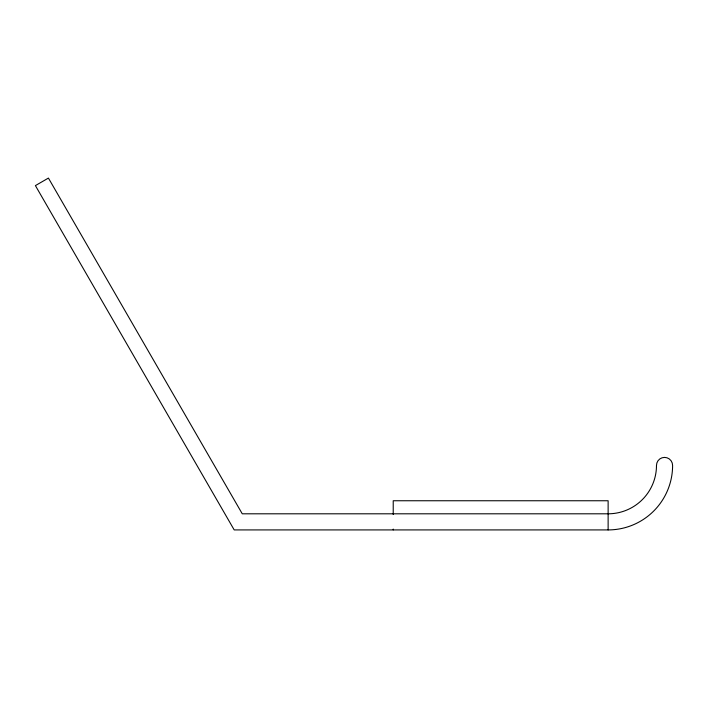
<?xml version="1.0" encoding="UTF-8"?>
<svg xmlns="http://www.w3.org/2000/svg" width="708" height="708" viewBox="0 0 708 708"><rect width="100%" height="100%" fill="white"/><g stroke="black" fill="none" stroke-linecap="round" stroke-linejoin="round"><path stroke-width="1.06" d="M608.128 529.92L234.198 529.92L35.4 185.602L48.427 178.08L242.26 513.804L608.128 513.804A48.356 48.356 0 0 0 656.484 465.457A8.062 8.062 0 0 1 664.538 457.395A8.062 8.062 0 0 1 672.6 465.457A64.472 64.472 0 0 1 608.128 529.92L608.128 500.751L393.223 500.751L393.223 514.504M393.223 529.088L393.223 529.92"/></g></svg>
